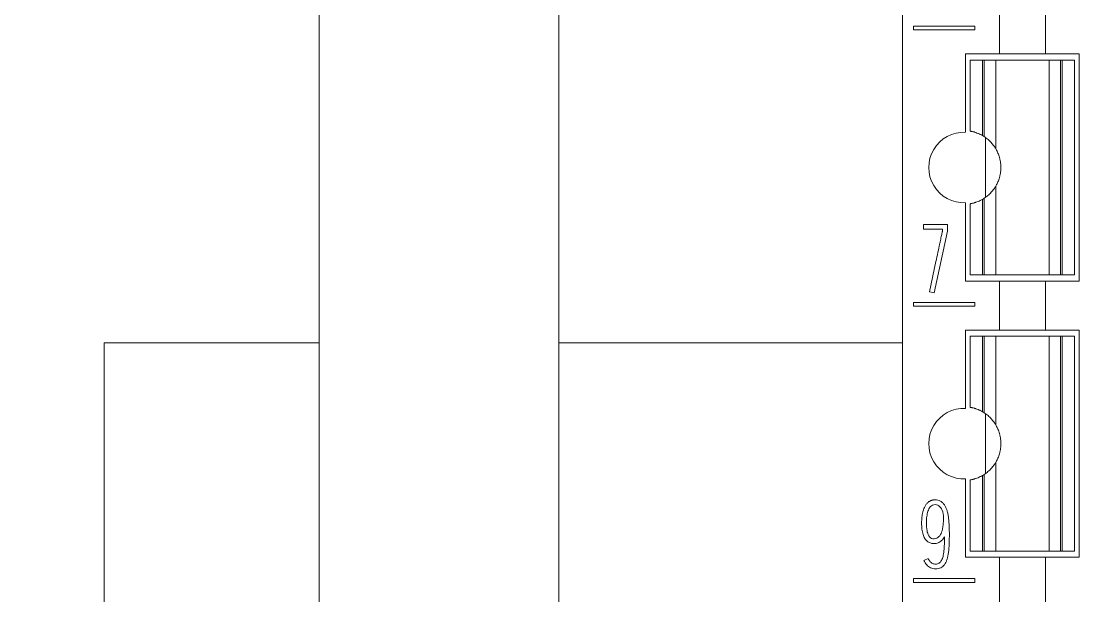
# Model space of a CAD drawing. Header units: millimetres. Extents: x 42356 to 50646, y 31507 to 39566.
# Drawn here: x 47638.68 to 47656.1, y 38394.67 to 38404.03 of the extents above; entities that cross this region are included whole.
import ezdxf

# ---------------------------------------------------------------- set-up
doc = ezdxf.new("R2010")
doc.units = ezdxf.units.MM
doc.set_wipeout_variables(frame=1)
doc.layers.add('000-PI-Oprema', color=30, linetype='Continuous', lineweight=5)

# ---------------------------------------------------------------- blocks, each defined once
blk = doc.blocks.new('PLC_CARD')
at = {"layer": '000-PI-Oprema'}
for p, q in [((0, -16.376), (0, -58.724)), ((1.575, -31.124), (1.575, -30.324)), ((2.325, -30.324), (2.325, -31.124)), ((1.173, -30.672), (0.175, -30.672)), ((0.175, -30.672), (0.175, -30.733)), ((0.175, -30.733), (1.173, -30.733)), ((1.173, -30.733), (1.173, -30.672)), ((1.025, -31.124), (1.025, -32.399)), ((1.575, -31.124), (1.025, -31.124)), ((2.325, -31.124), (1.575, -31.124)), ((2.875, -31.124), (2.325, -31.124)), ((2.875, -34.824), (2.875, -31.124)), ((1.099, -31.224), (1.099, -32.382)), ((1.1, -31.224), (1.3, -31.224)), ((1.1, -31.224), (1.1, -32.382)), ((1.1, -31.224), (1.1, -32.382)), ((1.328, -31.224), (1.3, -31.224)), ((1.3, -31.224), (1.3, -32.454)), ((1.516, -31.224), (1.328, -31.224)), ((1.328, -31.224), (1.328, -32.471)), ((1.516, -31.224), (1.516, -32.667)), ((2.572, -31.224), (2.384, -31.224)), ((2.384, -31.224), (2.384, -34.724)), ((2.6, -31.224), (2.572, -31.224)), ((2.572, -31.224), (2.572, -34.724)), ((2.8, -31.224), (2.6, -31.224)), ((2.6, -31.224), (2.6, -34.724)), ((2.8, -31.224), (2.8, -34.724)), ((1.349, -33.462), (1.349, -32.486)), ((1.516, -33.28), (1.516, -34.724)), ((1.025, -33.548), (1.025, -34.824)), ((1.099, -33.565), (1.099, -34.724)), ((1.1, -33.565), (1.1, -34.724)), ((1.1, -33.565), (1.1, -34.724)), ((1.3, -33.493), (1.3, -34.724)), ((1.328, -33.476), (1.328, -34.724)), ((0.342, -33.904), (0.342, -33.981)), ((0.728, -33.904), (0.342, -33.904)), ((0.342, -33.981), (0.65, -33.981)), ((0.65, -33.981), (0.65, -34.004)), ((0.728, -34.012), (0.728, -33.904)), ((0.513, -35.019), (0.728, -34.012)), ((0.543, -34.506), (0.437, -35.002)), ((1.025, -34.824), (1.575, -34.824)), ((1.1, -34.724), (1.3, -34.724)), ((1.328, -34.724), (1.3, -34.724)), ((1.516, -34.724), (1.328, -34.724)), ((1.575, -35.624), (1.575, -34.824)), ((1.575, -34.824), (2.325, -34.824)), ((2.325, -34.824), (2.875, -34.824)), ((2.325, -34.824), (2.325, -35.624)), ((2.572, -34.724), (2.384, -34.724)), ((2.6, -34.724), (2.572, -34.724)), ((2.8, -34.724), (2.6, -34.724)), ((0.437, -35.002), (0.513, -35.019)), ((1.174, -35.172), (0.175, -35.172)), ((0.175, -35.172), (0.175, -35.233)), ((1.174, -35.233), (1.174, -35.172)), ((0.175, -35.233), (1.174, -35.233)), ((1.025, -35.624), (1.025, -36.899)), ((1.575, -35.624), (1.025, -35.624)), ((1.099, -35.724), (1.099, -36.882)), ((1.1, -35.724), (1.3, -35.724)), ((1.1, -35.724), (1.1, -36.882)), ((1.1, -35.724), (1.1, -36.882)), ((1.328, -35.724), (1.3, -35.724)), ((1.3, -35.724), (1.3, -36.954)), ((1.516, -35.724), (1.328, -35.724)), ((1.328, -35.724), (1.328, -36.971)), ((1.516, -35.724), (1.516, -37.167)), ((2.325, -35.624), (1.575, -35.624)), ((2.875, -35.624), (2.325, -35.624)), ((2.572, -35.724), (2.384, -35.724)), ((2.384, -35.724), (2.384, -39.224)), ((2.6, -35.724), (2.572, -35.724)), ((2.572, -35.724), (2.572, -39.224)), ((2.8, -35.724), (2.6, -35.724)), ((2.6, -35.724), (2.6, -39.224)), ((2.8, -35.724), (2.8, -39.224)), ((2.875, -39.324), (2.875, -35.624)), ((1.349, -37.962), (1.349, -36.986)), ((1.516, -37.78), (1.516, -39.224)), ((1.328, -37.976), (1.328, -39.224)), ((1.025, -38.048), (1.025, -39.324)), ((1.099, -38.065), (1.099, -39.224)), ((1.1, -38.065), (1.1, -39.224)), ((1.1, -38.065), (1.1, -39.224)), ((1.3, -37.993), (1.3, -39.224)), ((0.346, -39.376), (0.418, -39.347)), ((1.025, -39.324), (1.575, -39.324)), ((1.1, -39.224), (1.3, -39.224)), ((1.328, -39.224), (1.3, -39.224)), ((1.516, -39.224), (1.328, -39.224)), ((1.575, -40.124), (1.575, -39.324)), ((1.575, -39.324), (2.325, -39.324)), ((2.325, -39.324), (2.875, -39.324)), ((2.325, -39.324), (2.325, -40.124)), ((2.572, -39.224), (2.384, -39.224)), ((2.6, -39.224), (2.572, -39.224)), ((2.8, -39.224), (2.6, -39.224)), ((0.176, -39.673), (0.176, -39.734)), ((1.175, -39.673), (0.176, -39.673)), ((1.175, -39.734), (1.175, -39.673)), ((0.176, -39.734), (1.175, -39.734))]:
    blk.add_line(p, q, dxfattribs=at)
for centre, radius, start, end in [((1, -32.974), 0.575, 87.5081, 272.4919), ((1, -32.974), 0.6, 56.8644, 60), ((1, -32.974), 0.6, 300, 303.1356), ((1, -37.474), 0.575, 87.5081, 272.4919), ((1, -37.474), 0.6, 56.8644, 60), ((1, -37.474), 0.6, 300, 303.1356)]:
    blk.add_arc(centre, radius, start, end, dxfattribs=at)
for points, knots in [([(2.384, -31.224), (2.375, -31.224), (2.356, -31.224), (2.328, -31.224), (2.299, -31.224), (2.279, -31.224), (2.242, -31.224), (2.171, -31.224), (2.096, -31.224), (2.003, -31.224), (1.904, -31.224), (1.806, -31.224), (1.727, -31.224), (1.658, -31.224), (1.62, -31.224), (1.6, -31.224), (1.561, -31.224), (1.534, -31.224), (1.516, -31.224)], [0, 0, 0, 0, 0.06207, 0.11975, 0.187035, 0.2395, 0.284229, 0.328958, 0.391725, 0.453791, 0.535986, 0.613149, 0.671042, 0.715771, 0.7605, 0.819646, 0.88025, 1, 1, 1, 1]), ([(1.3, -32.454), (1.288, -32.447), (1.276, -32.441), (1.258, -32.432), (1.252, -32.429), (1.24, -32.424), (1.234, -32.421), (1.216, -32.414), (1.205, -32.41), (1.188, -32.404), (1.183, -32.402), (1.172, -32.399), (1.167, -32.397), (1.153, -32.393), (1.144, -32.391), (1.132, -32.388), (1.129, -32.388), (1.122, -32.386), (1.116, -32.385), (1.111, -32.384), (1.107, -32.383), (1.106, -32.383), (1.101, -32.382), (1.1, -32.382), (1.1, -32.382)], [0, 0, 0, 0, 0.125, 0.125, 0.1875, 0.1875, 0.25, 0.25, 0.375, 0.375, 0.4375, 0.4375, 0.5, 0.5, 0.625, 0.625, 0.6875, 0.6875, 0.75, 0.8125, 0.8125, 0.875, 0.875, 1, 1, 1, 1]), ([(1.516, -32.667), (1.512, -32.661), (1.507, -32.653), (1.497, -32.638), (1.492, -32.629), (1.479, -32.613), (1.473, -32.604), (1.458, -32.586), (1.451, -32.578), (1.435, -32.56), (1.427, -32.552), (1.409, -32.535), (1.4, -32.526), (1.371, -32.501), (1.35, -32.486), (1.328, -32.471)], [0, 0, 0, 0, 0.125, 0.125, 0.25, 0.25, 0.375, 0.375, 0.5, 0.5, 0.625, 0.625, 0.75, 0.75, 1, 1, 1, 1]), ([(1.516, -33.28), (1.526, -33.263), (1.536, -33.245), (1.55, -33.214), (1.554, -33.204), (1.563, -33.181), (1.567, -33.169), (1.575, -33.144), (1.579, -33.131), (1.584, -33.11), (1.586, -33.102), (1.589, -33.088), (1.591, -33.08), (1.594, -33.057), (1.596, -33.041), (1.599, -33.016), (1.599, -33.008), (1.6, -32.991), (1.6, -32.974), (1.6, -32.957), (1.599, -32.94), (1.599, -32.931), (1.596, -32.906), (1.594, -32.89), (1.591, -32.867), (1.589, -32.86), (1.586, -32.845), (1.584, -32.838), (1.579, -32.817), (1.576, -32.804), (1.568, -32.778), (1.563, -32.766), (1.554, -32.744), (1.55, -32.733), (1.536, -32.703), (1.526, -32.684), (1.516, -32.667)], [0, 0, 0, 0, 0.125, 0.125, 0.1875, 0.1875, 0.25, 0.25, 0.3125, 0.3125, 0.34375, 0.34375, 0.375, 0.375, 0.4375, 0.4375, 0.46875, 0.46875, 0.5, 0.53125, 0.53125, 0.5625, 0.5625, 0.625, 0.625, 0.65625, 0.65625, 0.6875, 0.6875, 0.75, 0.75, 0.8125, 0.8125, 0.875, 0.875, 1, 1, 1, 1]), ([(1.328, -33.476), (1.35, -33.462), (1.371, -33.446), (1.399, -33.421), (1.409, -33.413), (1.427, -33.396), (1.435, -33.387), (1.451, -33.37), (1.458, -33.361), (1.473, -33.344), (1.479, -33.335), (1.491, -33.318), (1.497, -33.31), (1.507, -33.294), (1.512, -33.287), (1.516, -33.28)], [0, 0, 0, 0, 0.25, 0.25, 0.375, 0.375, 0.5, 0.5, 0.625, 0.625, 0.75, 0.75, 0.875, 0.875, 1, 1, 1, 1]), ([(1.1, -33.565), (1.1, -33.565), (1.101, -33.565), (1.106, -33.564), (1.107, -33.564), (1.111, -33.563), (1.114, -33.563), (1.122, -33.561), (1.128, -33.56), (1.14, -33.557), (1.144, -33.556), (1.153, -33.554), (1.162, -33.551), (1.172, -33.548), (1.183, -33.545), (1.188, -33.543), (1.205, -33.538), (1.216, -33.533), (1.24, -33.524), (1.252, -33.518), (1.276, -33.506), (1.288, -33.5), (1.3, -33.493)], [0, 0, 0, 0, 0.125, 0.125, 0.1875, 0.1875, 0.25, 0.25, 0.375, 0.375, 0.4375, 0.4375, 0.5, 0.5625, 0.5625, 0.625, 0.625, 0.75, 0.75, 0.875, 0.875, 1, 1, 1, 1]), ([(0.65, -34.004), (0.65, -34.006), (0.648, -34.013), (0.645, -34.028), (0.639, -34.052), (0.632, -34.083), (0.624, -34.121), (0.615, -34.165), (0.605, -34.214), (0.594, -34.267), (0.582, -34.324), (0.569, -34.384), (0.556, -34.444), (0.548, -34.485), (0.543, -34.506)], [0, 0, 0, 0, 0.011272, 0.041207, 0.089809, 0.153764, 0.229759, 0.3178, 0.415947, 0.522259, 0.636737, 0.75614, 0.877228, 1, 1, 1, 1]), ([(2.384, -34.724), (2.375, -34.724), (2.356, -34.724), (2.328, -34.724), (2.299, -34.724), (2.279, -34.724), (2.242, -34.724), (2.171, -34.724), (2.096, -34.724), (2.003, -34.724), (1.904, -34.724), (1.806, -34.724), (1.727, -34.724), (1.658, -34.724), (1.62, -34.724), (1.6, -34.724), (1.561, -34.724), (1.534, -34.724), (1.516, -34.724)], [0, 0, 0, 0, 0.06207, 0.11975, 0.187035, 0.2395, 0.284229, 0.328958, 0.391725, 0.453791, 0.535986, 0.613149, 0.671042, 0.715771, 0.7605, 0.819646, 0.88025, 1, 1, 1, 1]), ([(2.384, -35.724), (2.375, -35.724), (2.356, -35.724), (2.328, -35.724), (2.299, -35.724), (2.279, -35.724), (2.242, -35.724), (2.171, -35.724), (2.096, -35.724), (2.003, -35.724), (1.904, -35.724), (1.806, -35.724), (1.727, -35.724), (1.658, -35.724), (1.62, -35.724), (1.6, -35.724), (1.561, -35.724), (1.534, -35.724), (1.516, -35.724)], [0, 0, 0, 0, 0.06207, 0.11975, 0.187035, 0.2395, 0.284229, 0.328958, 0.391725, 0.453791, 0.535986, 0.613149, 0.671042, 0.715771, 0.7605, 0.819646, 0.88025, 1, 1, 1, 1]), ([(1.3, -36.954), (1.288, -36.947), (1.276, -36.941), (1.258, -36.932), (1.252, -36.929), (1.24, -36.924), (1.234, -36.921), (1.216, -36.914), (1.205, -36.91), (1.188, -36.904), (1.183, -36.902), (1.172, -36.899), (1.167, -36.897), (1.153, -36.893), (1.144, -36.891), (1.132, -36.888), (1.129, -36.888), (1.122, -36.886), (1.116, -36.885), (1.111, -36.884), (1.107, -36.883), (1.106, -36.883), (1.101, -36.882), (1.1, -36.882), (1.1, -36.882)], [0, 0, 0, 0, 0.125, 0.125, 0.1875, 0.1875, 0.25, 0.25, 0.375, 0.375, 0.4375, 0.4375, 0.5, 0.5, 0.625, 0.625, 0.6875, 0.6875, 0.75, 0.8125, 0.8125, 0.875, 0.875, 1, 1, 1, 1]), ([(1.516, -37.167), (1.512, -37.161), (1.507, -37.153), (1.497, -37.138), (1.492, -37.129), (1.479, -37.113), (1.473, -37.104), (1.458, -37.086), (1.451, -37.078), (1.435, -37.06), (1.427, -37.052), (1.409, -37.035), (1.4, -37.026), (1.371, -37.001), (1.35, -36.986), (1.328, -36.971)], [0, 0, 0, 0, 0.125, 0.125, 0.25, 0.25, 0.375, 0.375, 0.5, 0.5, 0.625, 0.625, 0.75, 0.75, 1, 1, 1, 1]), ([(1.516, -37.78), (1.526, -37.763), (1.536, -37.745), (1.55, -37.714), (1.554, -37.704), (1.563, -37.681), (1.567, -37.669), (1.575, -37.644), (1.579, -37.631), (1.584, -37.61), (1.586, -37.602), (1.589, -37.588), (1.591, -37.58), (1.594, -37.557), (1.596, -37.541), (1.599, -37.516), (1.599, -37.508), (1.6, -37.491), (1.6, -37.474), (1.6, -37.457), (1.599, -37.44), (1.599, -37.431), (1.596, -37.406), (1.594, -37.39), (1.591, -37.367), (1.589, -37.36), (1.586, -37.345), (1.584, -37.338), (1.579, -37.317), (1.576, -37.304), (1.568, -37.278), (1.563, -37.266), (1.554, -37.244), (1.55, -37.233), (1.536, -37.203), (1.526, -37.184), (1.516, -37.167)], [0, 0, 0, 0, 0.125, 0.125, 0.1875, 0.1875, 0.25, 0.25, 0.3125, 0.3125, 0.34375, 0.34375, 0.375, 0.375, 0.4375, 0.4375, 0.46875, 0.46875, 0.5, 0.53125, 0.53125, 0.5625, 0.5625, 0.625, 0.625, 0.65625, 0.65625, 0.6875, 0.6875, 0.75, 0.75, 0.8125, 0.8125, 0.875, 0.875, 1, 1, 1, 1]), ([(1.328, -37.976), (1.35, -37.962), (1.371, -37.946), (1.399, -37.921), (1.409, -37.913), (1.427, -37.896), (1.435, -37.887), (1.451, -37.87), (1.458, -37.861), (1.473, -37.844), (1.479, -37.835), (1.491, -37.818), (1.497, -37.81), (1.507, -37.794), (1.512, -37.787), (1.516, -37.78)], [0, 0, 0, 0, 0.25, 0.25, 0.375, 0.375, 0.5, 0.5, 0.625, 0.625, 0.75, 0.75, 0.875, 0.875, 1, 1, 1, 1]), ([(1.1, -38.065), (1.1, -38.065), (1.101, -38.065), (1.106, -38.064), (1.107, -38.064), (1.111, -38.063), (1.114, -38.063), (1.122, -38.061), (1.128, -38.06), (1.14, -38.057), (1.144, -38.056), (1.153, -38.054), (1.162, -38.051), (1.172, -38.048), (1.183, -38.045), (1.188, -38.043), (1.205, -38.038), (1.216, -38.033), (1.24, -38.024), (1.252, -38.018), (1.276, -38.006), (1.288, -38), (1.3, -37.993)], [0, 0, 0, 0, 0.125, 0.125, 0.1875, 0.1875, 0.25, 0.25, 0.375, 0.375, 0.4375, 0.4375, 0.5, 0.5625, 0.5625, 0.625, 0.625, 0.75, 0.75, 0.875, 0.875, 1, 1, 1, 1]), ([(0.683, -38.992), (0.67, -39.014), (0.639, -39.054), (0.578, -39.094), (0.511, -39.105), (0.448, -39.096), (0.394, -39.066), (0.354, -39.016), (0.328, -38.948), (0.312, -38.864), (0.308, -38.77), (0.312, -38.676), (0.326, -38.59), (0.346, -38.53), (0.365, -38.492), (0.377, -38.471), (0.391, -38.453), (0.406, -38.437), (0.421, -38.425), (0.436, -38.414), (0.452, -38.406), (0.467, -38.4), (0.483, -38.395), (0.498, -38.392), (0.512, -38.39), (0.538, -38.389), (0.574, -38.393), (0.618, -38.409), (0.653, -38.437), (0.682, -38.474), (0.705, -38.517), (0.724, -38.566), (0.738, -38.621), (0.748, -38.682), (0.754, -38.746), (0.757, -38.813), (0.76, -38.881), (0.761, -38.956), (0.76, -39.034), (0.757, -39.113), (0.753, -39.185), (0.747, -39.252), (0.736, -39.311), (0.722, -39.364), (0.704, -39.409), (0.681, -39.447), (0.654, -39.477), (0.62, -39.499), (0.579, -39.512), (0.536, -39.516), (0.494, -39.512), (0.455, -39.499), (0.42, -39.479), (0.39, -39.451), (0.364, -39.416), (0.351, -39.39), (0.346, -39.376)], [0, 0, 0, 0, 0.028619, 0.053661, 0.078457, 0.10116, 0.122158, 0.144412, 0.170255, 0.201033, 0.237645, 0.27304, 0.304521, 0.332673, 0.342391, 0.35131, 0.359519, 0.36716, 0.374341, 0.38115, 0.387615, 0.393737, 0.399575, 0.40513, 0.410371, 0.415328, 0.433418, 0.449819, 0.465799, 0.482443, 0.500194, 0.519493, 0.540343, 0.562586, 0.586355, 0.611096, 0.636183, 0.661629, 0.692801, 0.721696, 0.748331, 0.772639, 0.794625, 0.814435, 0.832175, 0.848102, 0.862732, 0.876968, 0.892003, 0.908729, 0.923815, 0.938351, 0.95303, 0.968041, 0.983512, 1, 1, 1, 1]), ([(0.509, -38.469), (0.481, -38.475), (0.431, -38.513), (0.405, -38.597), (0.389, -38.68), (0.385, -38.78), (0.391, -38.88), (0.414, -38.963), (0.459, -39.022), (0.539, -39.031), (0.613, -38.979), (0.649, -38.88), (0.662, -38.782), (0.667, -38.669), (0.658, -38.582), (0.615, -38.506), (0.568, -38.468), (0.523, -38.466), (0.509, -38.469)], [0, 0, 0, 0, 0.0625, 0.125, 0.1875, 0.25, 0.34375, 0.40625, 0.4375, 0.5, 0.5625, 0.625, 0.71875, 0.78125, 0.875, 0.90625, 0.96875, 1, 1, 1, 1]), ([(0.418, -39.347), (0.421, -39.356), (0.43, -39.373), (0.446, -39.395), (0.465, -39.413), (0.487, -39.427), (0.51, -39.435), (0.537, -39.438), (0.565, -39.435), (0.593, -39.423), (0.616, -39.403), (0.633, -39.377), (0.648, -39.346), (0.658, -39.309), (0.667, -39.267), (0.673, -39.22), (0.677, -39.168), (0.679, -39.112), (0.681, -39.053), (0.682, -39.013), (0.683, -38.992)], [0, 0, 0, 0, 0.044259, 0.085262, 0.124204, 0.161428, 0.197566, 0.234474, 0.281375, 0.324246, 0.366961, 0.413022, 0.464144, 0.521587, 0.585766, 0.656638, 0.734459, 0.818204, 0.906713, 1, 1, 1, 1]), ([(2.384, -39.224), (2.375, -39.224), (2.356, -39.224), (2.328, -39.224), (2.299, -39.224), (2.279, -39.224), (2.242, -39.224), (2.171, -39.224), (2.096, -39.224), (2.003, -39.224), (1.904, -39.224), (1.806, -39.224), (1.727, -39.224), (1.658, -39.224), (1.62, -39.224), (1.6, -39.224), (1.561, -39.224), (1.534, -39.224), (1.516, -39.224)], [0, 0, 0, 0, 0.06207, 0.11975, 0.187035, 0.2395, 0.284229, 0.328958, 0.391725, 0.453791, 0.535986, 0.613149, 0.671042, 0.715771, 0.7605, 0.819646, 0.88025, 1, 1, 1, 1])]:
    blk.add_open_spline(points, degree=3, knots=knots, dxfattribs=at)
blk = doc.blocks.new('A101_6ES7512-1DK01-0AB0')
at = {"layer": '000-PI-Oprema', "ltscale": 0.25}
blk.add_line((100, 58.55), (100, -58.55), dxfattribs=at)
at = {"layer": '000-PI-Oprema'}
for p, q in [((90.5, -51.35), (90.5, -25.35)), ((94.4, -51.35), (94.4, -25.35)), ((87, -42.304), (87, -33.493)), ((90.5, -33.493), (87, -33.493)), ((100, -33.493), (94.4, -33.493))]:
    blk.add_line(p, q, dxfattribs=at)

msp = doc.modelspace()

# ---------------------------------------------------------------- wipeouts: each hides what was drawn before it
msp.add_wipeout([(47653.026, 38490.839), (47668.026, 38490.839), (47668.026, 38373.801), (47653.026, 38373.801)]).dxf.layer = '000-PI-Oprema'

# ---------------------------------------------------------------- next in the draw order: block references
at = {"layer": '000-PI-Oprema'}
msp.add_blockref('PLC_CARD', (47653.026, 38434.625), dxfattribs=at)

# ---------------------------------------------------------------- next in the draw order: wipeouts: each hides what was drawn before it
msp.add_wipeout([(47553.026, 38490.839), (47653.026, 38490.839), (47653.026, 38373.739), (47553.026, 38373.739)]).dxf.layer = '000-PI-Oprema'

# ---------------------------------------------------------------- next in the draw order: block references
msp.add_blockref('A101_6ES7512-1DK01-0AB0', (47553.026, 38432.289), dxfattribs=at)

doc.saveas('drawing.dxf')
